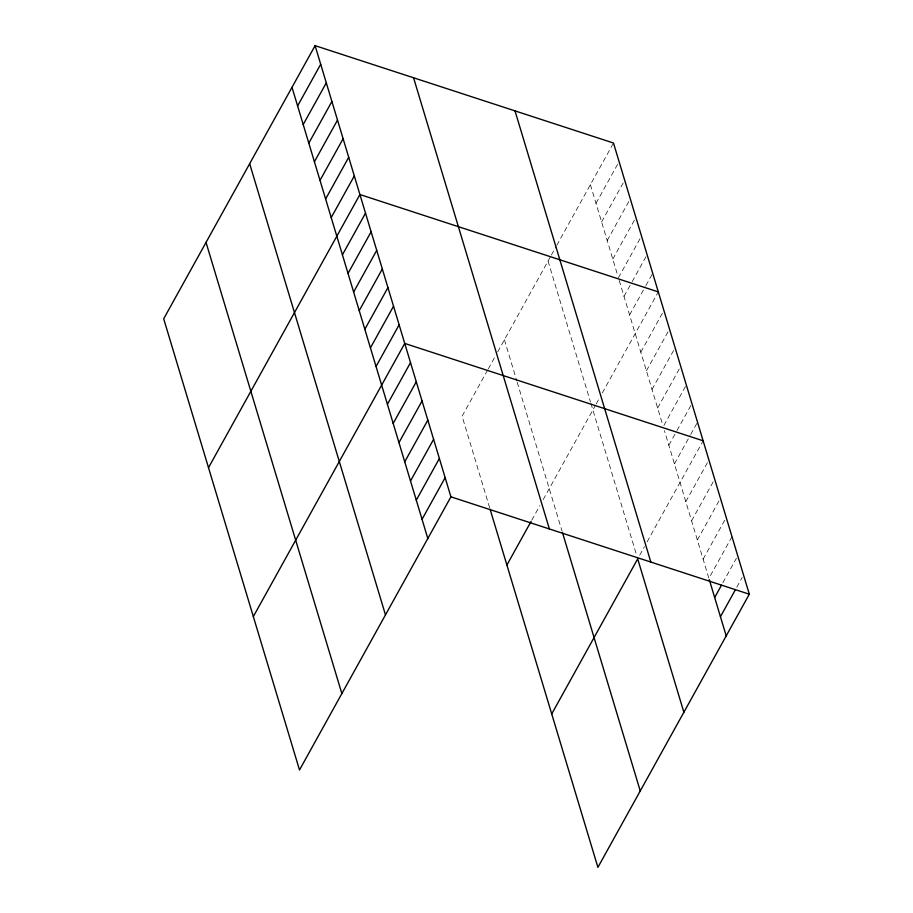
<?xml version="1.0" encoding="UTF-8"?>
<svg xmlns="http://www.w3.org/2000/svg" width="913" height="913" viewBox="0 0 913 913"><rect width="100%" height="100%" fill="white"/><g stroke="black" fill="none" stroke-linecap="round" stroke-linejoin="round"><path stroke-width="0.68" stroke-dasharray="4.57 3.42" d="M487.622 370.085L462.081 416.168L489.688 507.89M488.295 368.875L495.006 356.755M497.699 351.904L550.733 256.222M551.406 255.012L556.108 246.521M556.782 245.312L613.49 143.021M595.995 203.302L619.094 161.624M601.599 221.905L624.697 180.238M607.202 240.518L630.29 198.851M612.794 259.132L635.893 217.465M618.398 277.746L641.497 236.079M624.001 296.36L631.476 282.87M632.161 281.649L647.1 254.681M629.605 314.962L645.229 286.773M645.913 285.552L652.704 273.295M531.765 520.193L539.834 505.642M543.189 499.582L595.561 405.121M596.235 403.9L598.917 399.049M602.283 392.989L658.307 291.909M640.812 352.19L663.911 310.523M646.415 370.804L669.514 329.137M652.019 389.417L675.118 347.739M657.622 408.02L680.721 366.353M663.911 425.412L686.325 384.966M668.83 445.247L676.305 431.769M676.978 430.537L691.928 403.58M674.433 463.861L690.057 435.672M690.73 434.44L697.532 422.194M639.705 555.218L644.418 546.727M647.1 541.877L703.136 440.796M685.811 501.648L708.91 459.981M691.575 520.821L714.674 479.154M697.349 539.994L720.448 498.327M703.124 559.167L726.223 517.5M731.998 536.673L708.899 578.351L664.424 430.628M722.822 582.814L736.414 558.3M736.745 587.287L742.178 577.484M590.391 184.688L617.998 276.411M619.208 280.405L662.827 425.31M548.051 261.072L590.471 401.994M590.871 403.318L636.897 556.2M504.421 339.773L516.826 380.983M517.226 382.319L562.054 531.206"/><path stroke-width="1.37" d="M315.099 45.65L163.689 318.797L299.51 769.979L450.919 496.832L315.099 45.65L613.49 143.021L749.311 594.203L597.901 867.35L490.098 509.226M297.604 105.931L320.703 64.264M303.207 124.545L326.295 82.878M308.799 143.158L331.898 101.48M314.403 161.761L337.502 120.094M320.007 180.375L343.105 138.708M325.61 198.988L348.709 157.321M331.214 217.602L354.312 175.935M208.506 467.684L359.916 194.537L658.307 291.909M342.421 254.818L365.52 213.151M348.024 273.432L371.123 231.765M353.628 292.046L376.727 250.379M359.231 310.66L382.33 268.981M364.835 329.262L387.934 287.595M370.438 347.876L393.537 306.209M376.042 366.49L399.141 324.823M253.335 616.583L404.744 343.436L703.136 440.796M387.42 404.276L410.508 362.609M393.183 423.449L416.282 381.782M398.958 442.622L422.057 400.955M404.733 461.807L427.832 420.128M410.508 480.98L433.607 439.313M416.282 500.153L439.381 458.486M422.046 519.326L445.145 477.659M506.898 565.056L531.092 521.403M551.726 713.943L637.696 558.859L683.871 712.266M714.674 597.524L721.464 585.267M720.448 616.697L735.387 589.73M450.919 496.832L749.311 594.203M709.287 579.629L726.212 635.87M515.012 110.884L650.843 562.077M562.454 532.541L640.253 790.966M413.566 77.776L549.386 528.969M292 87.317L427.82 538.51M249.66 163.712L385.48 614.894M206.03 242.413L341.861 693.595"/></g></svg>
